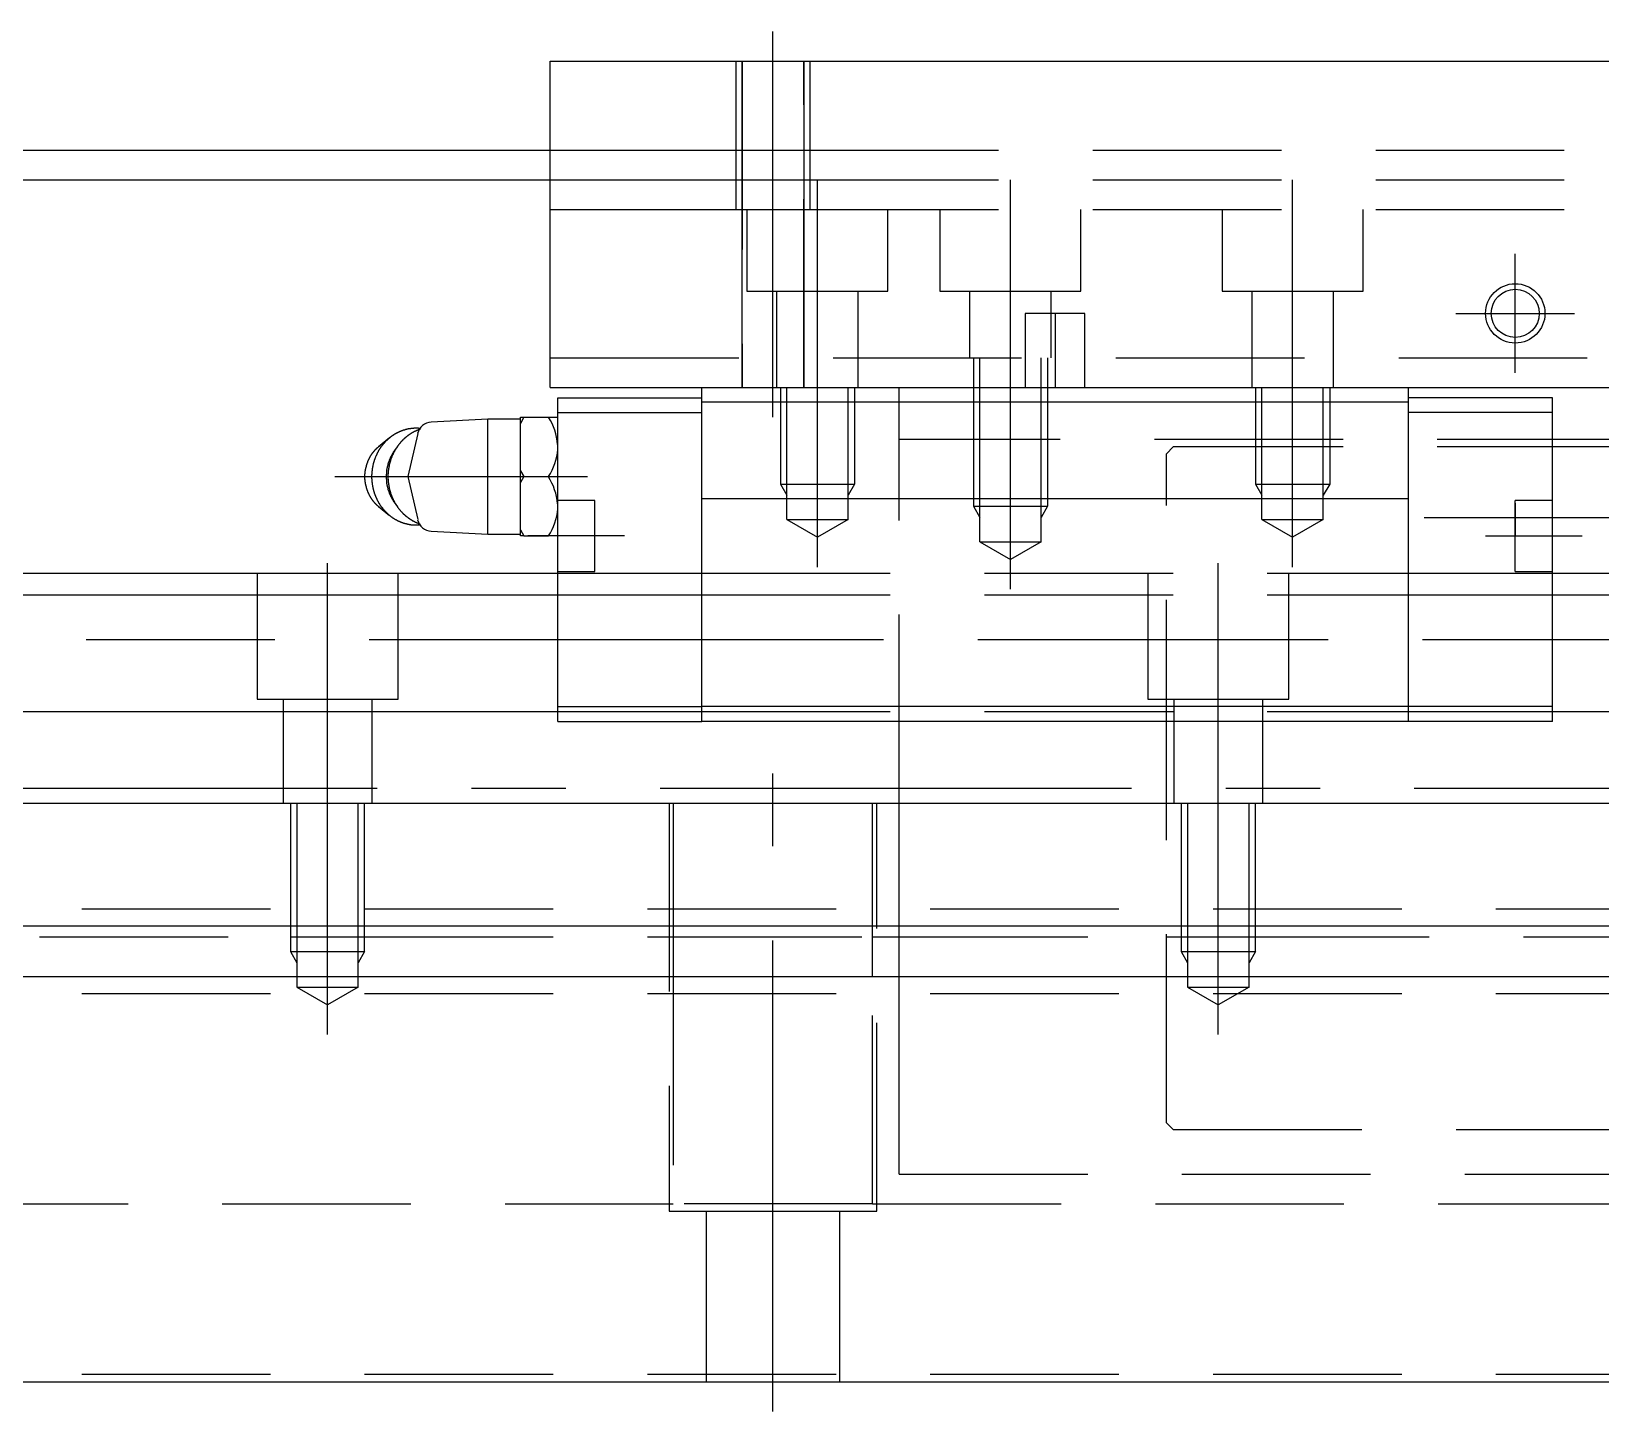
# Model space of a CAD drawing. Extents: x -94 to 687, y -24 to 362.
# Drawn here: x 120.1 to 225.8, y -2 to 91 of the extents above; entities that cross this region are included whole.
import ezdxf

# ---------------------------------------------------------------- set-up
doc = ezdxf.new("R2010")
doc.units = 0
doc.linetypes.add('CENTER', pattern=[50.8, 31.75, -6.35, 6.35, -6.35])
doc.linetypes.add('DASHED', pattern=[19.05, 12.7, -6.35])
doc.layers.get('0').update_dxf_attribs({"linetype": 'CONTINUOUS'})
doc.layers.add('CENTER', color=1, linetype='CENTER')

msp = doc.modelspace()

# ---------------------------------------------------------------- linework, layer by layer
at = {"color": 7, "linetype": 'CONTINUOUS'}
for p, q in [((155, 89), (305, 89)), ((155, 67), (155, 89)), ((-14, 83), (155, 83)), ((-6, 81), (155, 81)), ((155, 67), (305, 67)), ((165.2, 66.01), (165.2, 67)), ((212.8, 66.01), (212.8, 67)), ((155.5, 66.3), (165.2, 66.3)), ((155.5, 65.31), (155.5, 66.3)), ((212.8, 66.01), (165.2, 66.01)), ((165.2, 59.5), (165.2, 66.01)), ((222.5, 66.3), (212.8, 66.3)), ((212.8, 59.5), (212.8, 66.01)), ((222.5, 65.31), (222.5, 66.3)), ((150.8, 64.88), (146.99, 64.68)), ((153, 64.88), (150.8, 64.88)), ((150.8, 61), (150.8, 64.88)), ((153, 64.59), (153, 65)), ((153, 65), (153.21, 65)), ((153.21, 65), (153, 64.59)), ((153, 61.4), (153, 64.59)), ((153.21, 65), (154.89, 65)), ((154.89, 65), (155.5, 65)), ((155.5, 65.31), (165.2, 65.31)), ((155.5, 65), (155.5, 65.31)), ((155.5, 57.01), (155.5, 65)), ((222.5, 65.31), (212.8, 65.31)), ((222.5, 45.5), (222.5, 65.31)), ((144.18, 63.62), (143.43, 63.01)), ((146.07, 63.9), (145.4, 61)), ((144.71, 63.03), (144.49, 62.73)), ((153, 60.6), (153, 61.4)), ((153, 61.4), (153.21, 61)), ((145.4, 61), (146.07, 58.1)), ((150.8, 57.13), (150.8, 61)), ((153.21, 61), (153, 60.6)), ((153, 57.41), (153, 60.6)), ((153.21, 61), (154.89, 61)), ((144.49, 59.27), (144.71, 58.97)), ((212.8, 59.5), (165.2, 59.5)), ((165.2, 45.5), (165.2, 59.5)), ((212.8, 45.5), (212.8, 59.5)), ((143.43, 58.99), (144.18, 58.38)), ((146.99, 57.32), (150.8, 57.13)), ((150.8, 57.13), (153, 57.13)), ((153, 57.01), (153, 57.41)), ((153, 57.41), (153.21, 57.01)), ((153.21, 57.01), (153, 57.01)), ((153.21, 57.01), (154.89, 57.01)), ((155.5, 57.01), (154.89, 57.01)), ((155.5, 45.5), (155.5, 57.01)), ((0, 54.5), (155.5, 54.5)), ((222.5, 54.5), (237.5, 54.5)), ((0, 53.04), (155.5, 53.04)), ((222.5, 53.04), (237.5, 53.04)), ((155.5, 45.5), (165.2, 45.5)), ((155.5, 44.5), (155.5, 45.5)), ((212.8, 45.5), (165.2, 45.5)), ((165.2, 44.5), (165.2, 45.5)), ((222.5, 45.5), (212.8, 45.5)), ((212.8, 44.5), (212.8, 45.5)), ((222.5, 44.5), (222.5, 45.5)), ((0, 45.18), (155.5, 45.18)), ((155.5, 44.5), (165.2, 44.5)), ((212.8, 44.5), (165.2, 44.5)), ((222.5, 44.5), (212.8, 44.5)), ((222.5, 45.18), (237.5, 45.18)), ((0, 39), (460, 39)), ((460, 30.7), (0, 30.7)), ((460, 27.3), (0, 27.3)), ((0, 0), (460, 0))]:
    msp.add_line(p, q, dxfattribs=at)
at = {"color": 3, "linetype": 'DASHED'}
for p, q in [((167.5, 89), (167.5, 79)), ((167.5, 89), (167.5, 79)), ((167.9, 89), (167.9, 79)), ((167.93, 89), (167.93, 67)), ((172.07, 67), (172.07, 89)), ((172.1, 79), (172.1, 89)), ((172.5, 79), (172.5, 89)), ((172.5, 79), (172.5, 89)), ((155, 83), (167.5, 83)), ((155, 83), (167.5, 83)), ((167.5, 83), (172.5, 83)), ((167.5, 83), (172.5, 83)), ((172.5, 83), (287.5, 83)), ((172.5, 83), (287.5, 83)), ((155, 81), (167.5, 81)), ((155, 81), (167.5, 81)), ((167.5, 81), (172.5, 81)), ((167.5, 81), (172.5, 81)), ((172.5, 81), (287.5, 81)), ((172.5, 81), (287.5, 81)), ((155, 79), (167.5, 79)), ((167.5, 79), (172.5, 79)), ((167.9, 79), (167.9, 67)), ((168.25, 79), (168.25, 73.5)), ((172.1, 67), (172.1, 79)), ((172.5, 79), (227.5, 79)), ((177.75, 73.5), (177.75, 79)), ((181.25, 79), (181.25, 73.5)), ((190.75, 73.5), (190.75, 79)), ((200.25, 79), (200.25, 73.5)), ((209.75, 73.5), (209.75, 79)), ((168.25, 73.5), (177.75, 73.5)), ((170.25, 73.5), (170.25, 67)), ((175.75, 67), (175.75, 73.5)), ((181.25, 73.5), (190.75, 73.5)), ((183.25, 73.5), (183.25, 69)), ((188.75, 69), (188.75, 73.5)), ((200.25, 73.5), (209.75, 73.5)), ((202.25, 73.5), (202.25, 67)), ((207.75, 67), (207.75, 73.5)), ((189, 72), (187, 72)), ((187, 72), (187, 67)), ((191, 72), (189, 72)), ((191, 67), (191, 72)), ((155, 69), (305, 69)), ((183.5, 69), (183.5, 59)), ((183.93, 56.6), (183.93, 69)), ((188.07, 56.6), (188.07, 69)), ((188.5, 69), (188.5, 59)), ((170.5, 67), (170.5, 60.5)), ((170.93, 58.1), (170.93, 67)), ((175.07, 58.1), (175.07, 67)), ((175.5, 67), (175.5, 60.5)), ((178.5, 59.5), (178.5, 67)), ((202.5, 67), (202.5, 60.5)), ((202.93, 58.1), (202.93, 67)), ((207.07, 58.1), (207.07, 67)), ((207.5, 67), (207.5, 60.5)), ((246.5, 63.5), (178.5, 63.5)), ((196.96, 63), (196.5, 62.54)), ((196.5, 40), (196.5, 62.54)), ((246.5, 63), (196.96, 63)), ((222.5, 61.9), (222.47, 61.9)), ((170.5, 60.5), (175.5, 60.5)), ((170.5, 60.5), (170.93, 59.75)), ((175.5, 60.5), (175.07, 59.75)), ((202.5, 60.5), (207.5, 60.5)), ((202.5, 60.5), (202.93, 59.75)), ((207.5, 60.5), (207.07, 59.75)), ((158, 59.4), (155.5, 59.4)), ((158, 57), (158, 59.4)), ((178.5, 39), (178.5, 59.5)), ((220, 57), (220, 59.4)), ((222.5, 59.4), (220, 59.4)), ((220, 59.2), (220, 57)), ((183.5, 59), (188.5, 59)), ((183.5, 59), (183.93, 58.25)), ((188.5, 59), (188.07, 58.25)), ((170.93, 58.1), (175.07, 58.1)), ((170.93, 58.1), (173, 56.91)), ((175.07, 58.1), (173, 56.91)), ((202.93, 58.1), (207.07, 58.1)), ((202.93, 58.1), (205, 56.91)), ((207.07, 58.1), (205, 56.91)), ((158, 54.6), (158, 57)), ((183.93, 56.6), (188.07, 56.6)), ((183.93, 56.6), (186, 55.41)), ((188.07, 56.6), (186, 55.41)), ((220, 54.6), (220, 57)), ((135.25, 54.5), (135.25, 46)), ((144.75, 46), (144.75, 54.5)), ((155.5, 54.6), (158, 54.6)), ((155.5, 54.5), (165.2, 54.5)), ((165.2, 54.5), (212.8, 54.5)), ((195.25, 54.5), (195.25, 46)), ((204.75, 46), (204.75, 54.5)), ((212.8, 54.5), (222.5, 54.5)), ((220, 54.6), (222.5, 54.6)), ((155.5, 53.04), (165.2, 53.04)), ((165.2, 53.04), (212.8, 53.04)), ((212.8, 53.04), (222.5, 53.04)), ((155.5, 50), (28, 50)), ((165.2, 50), (155.5, 50)), ((196.5, 50), (165.2, 50)), ((201.5, 50), (196.5, 50)), ((245.5, 50), (201.5, 50)), ((135.25, 46), (140, 46)), ((137, 46), (137, 39)), ((140, 46), (144.75, 46)), ((143, 39), (143, 46)), ((195.25, 46), (200, 46)), ((197, 46), (197, 39)), ((200, 46), (204.75, 46)), ((200, 46), (203, 46)), ((200, 46), (204.75, 46)), ((203, 39), (203, 46)), ((155.5, 45.18), (165.2, 45.18)), ((165.2, 45.18), (212.8, 45.18)), ((212.8, 45.18), (222.5, 45.18)), ((196.5, 17.46), (196.5, 40)), ((137.5, 39), (137.5, 32.7)), ((137.93, 39), (137.93, 29)), ((142.07, 29), (142.07, 39)), ((142.5, 29.3), (142.5, 39)), ((163, 39), (163, 11.5)), ((163.29, 39), (163.29, 30.7)), ((176.71, 30.7), (176.71, 39)), ((177, 11.5), (177, 39)), ((178.5, 30.7), (178.5, 39)), ((197.5, 39), (197.5, 32.7)), ((197.93, 39), (197.93, 29)), ((202.07, 29), (202.07, 39)), ((202.5, 29.3), (202.5, 39)), ((460, 31.85), (0, 31.85)), ((137.5, 32.7), (137.5, 29)), ((197.5, 32.7), (197.5, 29)), ((163.29, 30.7), (163.29, 27.3)), ((176.71, 27.3), (176.71, 30.7)), ((178.5, 19), (178.5, 30.7)), ((82.5, 30), (137.5, 30)), ((137.5, 30), (142.5, 30)), ((142.5, 30), (163.29, 30)), ((163.29, 30), (176.71, 30)), ((176.71, 30), (178.5, 30)), ((178.5, 30), (196.5, 30)), ((196.5, 30), (201.5, 30)), ((201.5, 30), (245.5, 30)), ((137.5, 29), (142.5, 29)), ((137.5, 29), (137.93, 28.25)), ((137.93, 29), (137.93, 26.6)), ((142.07, 26.6), (142.07, 29)), ((142.5, 29), (142.07, 28.25)), ((142.5, 29), (142.5, 29.3)), ((197.5, 29), (202.5, 29)), ((197.5, 29), (197.93, 28.25)), ((197.93, 29), (197.93, 26.6)), ((202.07, 26.6), (202.07, 29)), ((202.5, 29), (202.07, 28.25)), ((202.5, 29), (202.5, 29.3)), ((137.93, 26.6), (140, 25.41)), ((137.93, 26.6), (142.07, 26.6)), ((142.07, 26.6), (140, 25.41)), ((163.29, 27.3), (163.29, 12)), ((176.71, 12), (176.71, 27.3)), ((197.93, 26.6), (200, 25.41)), ((197.93, 26.6), (202.07, 26.6)), ((202.07, 26.6), (200, 25.41)), ((460, 26.15), (0, 26.15)), ((178.5, 14), (178.5, 19)), ((196.5, 17.46), (196.96, 17)), ((196.96, 17), (246.5, 17)), ((178.5, 14), (246.5, 14)), ((56.71, 12), (163.29, 12)), ((176.71, 12), (163.29, 12)), ((176.71, 12), (283.29, 12)), ((163, 11.5), (170, 11.5)), ((165.5, 11.5), (165.5, 0)), ((170, 11.5), (177, 11.5)), ((174.5, 0), (174.5, 11.5)), ((460, 0.5), (3.5, 0.5))]:
    msp.add_line(p, q, dxfattribs=at)
at = {"color": 7, "linetype": 'CONTINUOUS'}
for points in [[(144.28, 63.69, 0), (144.26, 63.68, 0), (144.24, 63.66, 0), (144.22, 63.65, 0), (144.2, 63.63, 0), (144.19, 63.62, 0), (144.17, 63.6, 0), (144.15, 63.59, 0), (144.13, 63.57, 0), (144.11, 63.56, 0), (144.09, 63.54, 0), (144.08, 63.53, 0), (144.06, 63.51, 0), (144.04, 63.5, 0), (144.03, 63.48, 0), (144.01, 63.46, 0), (143.99, 63.45, 0), (143.97, 63.43, 0), (143.96, 63.41, 0), (143.94, 63.4, 0), (143.92, 63.38, 0), (143.91, 63.36, 0), (143.89, 63.35, 0), (143.87, 63.33, 0), (143.86, 63.31, 0), (143.84, 63.29, 0), (143.83, 63.28, 0), (143.81, 63.26, 0), (143.79, 63.24, 0), (143.78, 63.22, 0), (143.76, 63.21, 0), (143.75, 63.19, 0), (143.73, 63.17, 0), (143.72, 63.15, 0), (143.7, 63.13, 0), (143.69, 63.11, 0), (143.67, 63.09, 0), (143.66, 63.07, 0), (143.64, 63.06, 0), (143.63, 63.04, 0), (143.62, 63.02, 0), (143.6, 63, 0), (143.59, 62.98, 0), (143.57, 62.96, 0), (143.56, 62.94, 0), (143.55, 62.92, 0), (143.53, 62.9, 0), (143.52, 62.88, 0), (143.51, 62.86, 0), (143.5, 62.84, 0), (143.48, 62.82, 0), (143.47, 62.8, 0), (143.46, 62.78, 0), (143.44, 62.76, 0), (143.43, 62.73, 0), (143.42, 62.71, 0), (143.41, 62.69, 0), (143.4, 62.67, 0), (143.38, 62.65, 0), (143.37, 62.63, 0), (143.36, 62.61, 0), (143.35, 62.59, 0), (143.34, 62.56, 0), (143.33, 62.54, 0), (143.32, 62.52, 0), (143.31, 62.5, 0), (143.3, 62.48, 0), (143.29, 62.45, 0), (143.28, 62.43, 0), (143.27, 62.41, 0), (143.26, 62.39, 0), (143.25, 62.37, 0), (143.24, 62.34, 0), (143.23, 62.32, 0), (143.22, 62.3, 0), (143.21, 62.27, 0), (143.2, 62.25, 0), (143.19, 62.23, 0), (143.19, 62.21, 0), (143.18, 62.18, 0), (143.17, 62.16, 0), (143.16, 62.14, 0), (143.15, 62.11, 0), (143.15, 62.09, 0), (143.14, 62.07, 0), (143.13, 62.04, 0), (143.12, 62.02, 0), (143.12, 62, 0), (143.11, 61.97, 0), (143.1, 61.95, 0), (143.1, 61.93, 0), (143.09, 61.9, 0), (143.08, 61.88, 0), (143.08, 61.85, 0), (143.07, 61.83, 0), (143.07, 61.81, 0), (143.06, 61.78, 0), (143.06, 61.76, 0), (143.05, 61.74, 0), (143.04, 61.71, 0), (143.04, 61.69, 0), (143.03, 61.66, 0), (143.03, 61.64, 0), (143.03, 61.61, 0), (143.02, 61.59, 0), (143.02, 61.57, 0), (143.01, 61.54, 0), (143.01, 61.52, 0), (143.01, 61.49, 0), (143, 61.47, 0), (143, 61.44, 0), (143, 61.42, 0), (143, 61.39, 0), (142.99, 61.37, 0), (142.99, 61.35, 0), (142.99, 61.32, 0), (142.99, 61.3, 0), (142.98, 61.27, 0), (142.98, 61.25, 0), (142.98, 61.22, 0), (142.98, 61.2, 0), (142.98, 61.17, 0), (142.98, 61.15, 0), (142.97, 61.12, 0), (142.97, 61.1, 0), (142.97, 61.07, 0), (142.97, 61.05, 0), (142.97, 61.02, 0), (142.97, 61, 0)], [(146.2, 64.25, 0), (146.19, 64.25, 0), (146.17, 64.25, 0), (146.16, 64.25, 0), (146.14, 64.25, 0), (146.12, 64.26, 0), (146.11, 64.26, 0), (146.09, 64.26, 0), (146.08, 64.26, 0), (146.06, 64.26, 0), (146.05, 64.26, 0), (146.03, 64.26, 0), (146.01, 64.26, 0), (146, 64.26, 0), (145.98, 64.26, 0), (145.97, 64.26, 0), (145.95, 64.26, 0), (145.93, 64.26, 0), (145.92, 64.26, 0), (145.9, 64.26, 0), (145.89, 64.26, 0), (145.87, 64.26, 0), (145.85, 64.26, 0), (145.84, 64.26, 0), (145.82, 64.26, 0), (145.81, 64.25, 0), (145.79, 64.25, 0), (145.78, 64.25, 0), (145.76, 64.25, 0), (145.74, 64.25, 0), (145.73, 64.25, 0), (145.71, 64.25, 0), (145.7, 64.25, 0), (145.68, 64.24, 0), (145.66, 64.24, 0), (145.65, 64.24, 0), (145.63, 64.24, 0), (145.62, 64.24, 0), (145.6, 64.23, 0), (145.59, 64.23, 0), (145.57, 64.23, 0), (145.56, 64.23, 0), (145.54, 64.23, 0), (145.52, 64.22, 0), (145.51, 64.22, 0), (145.49, 64.22, 0), (145.48, 64.21, 0), (145.46, 64.21, 0), (145.44, 64.21, 0), (145.43, 64.21, 0), (145.41, 64.2, 0), (145.4, 64.2, 0), (145.38, 64.2, 0), (145.37, 64.19, 0), (145.35, 64.19, 0), (145.34, 64.19, 0), (145.32, 64.18, 0), (145.31, 64.18, 0), (145.29, 64.17, 0), (145.27, 64.17, 0), (145.26, 64.17, 0), (145.24, 64.16, 0), (145.23, 64.16, 0), (145.21, 64.15, 0), (145.2, 64.15, 0), (145.18, 64.14, 0), (145.17, 64.14, 0), (145.15, 64.14, 0), (145.14, 64.13, 0), (145.12, 64.13, 0), (145.1, 64.12, 0), (145.09, 64.12, 0), (145.07, 64.11, 0), (145.06, 64.11, 0), (145.04, 64.1, 0), (145.03, 64.09, 0), (145.01, 64.09, 0), (145, 64.08, 0), (144.99, 64.08, 0), (144.97, 64.07, 0), (144.96, 64.07, 0), (144.94, 64.06, 0), (144.93, 64.05, 0), (144.91, 64.05, 0), (144.9, 64.04, 0), (144.88, 64.04, 0), (144.87, 64.03, 0), (144.85, 64.02, 0), (144.84, 64.02, 0), (144.82, 64.01, 0), (144.81, 64, 0), (144.79, 64, 0), (144.78, 63.99, 0), (144.76, 63.98, 0), (144.75, 63.98, 0), (144.73, 63.97, 0), (144.72, 63.96, 0), (144.71, 63.95, 0), (144.69, 63.95, 0), (144.68, 63.94, 0), (144.66, 63.93, 0), (144.65, 63.92, 0), (144.63, 63.92, 0), (144.62, 63.91, 0), (144.6, 63.9, 0), (144.59, 63.89, 0), (144.58, 63.89, 0), (144.56, 63.88, 0), (144.55, 63.87, 0), (144.53, 63.86, 0), (144.52, 63.85, 0), (144.51, 63.84, 0), (144.49, 63.84, 0), (144.48, 63.83, 0), (144.47, 63.82, 0), (144.45, 63.81, 0), (144.44, 63.8, 0), (144.43, 63.79, 0), (144.41, 63.78, 0), (144.4, 63.77, 0), (144.38, 63.77, 0), (144.37, 63.76, 0), (144.36, 63.75, 0), (144.34, 63.74, 0), (144.33, 63.73, 0), (144.32, 63.72, 0), (144.3, 63.71, 0), (144.29, 63.7, 0), (144.28, 63.69, 0)], [(146.24, 64.19, 0), (146.23, 64.19, 0), (146.22, 64.18, 0), (146.2, 64.18, 0), (146.19, 64.17, 0), (146.18, 64.17, 0), (146.16, 64.17, 0), (146.15, 64.16, 0), (146.14, 64.16, 0), (146.12, 64.15, 0), (146.11, 64.15, 0), (146.1, 64.14, 0), (146.09, 64.14, 0), (146.07, 64.13, 0), (146.06, 64.12, 0), (146.05, 64.12, 0), (146.03, 64.11, 0), (146.02, 64.11, 0), (146.01, 64.1, 0), (146, 64.1, 0), (145.98, 64.09, 0), (145.97, 64.09, 0), (145.96, 64.08, 0), (145.94, 64.07, 0), (145.93, 64.07, 0), (145.92, 64.06, 0), (145.91, 64.06, 0), (145.89, 64.05, 0), (145.88, 64.04, 0), (145.87, 64.04, 0), (145.85, 64.03, 0), (145.84, 64.03, 0), (145.83, 64.02, 0), (145.82, 64.01, 0), (145.81, 64.01, 0), (145.79, 64, 0), (145.78, 63.99, 0), (145.77, 63.99, 0), (145.75, 63.98, 0), (145.74, 63.97, 0), (145.73, 63.97, 0), (145.72, 63.96, 0), (145.71, 63.95, 0), (145.69, 63.94, 0), (145.68, 63.94, 0), (145.67, 63.93, 0), (145.66, 63.92, 0), (145.65, 63.92, 0), (145.63, 63.91, 0), (145.62, 63.9, 0), (145.61, 63.89, 0), (145.6, 63.89, 0), (145.59, 63.88, 0), (145.57, 63.87, 0), (145.56, 63.86, 0), (145.55, 63.85, 0), (145.54, 63.85, 0), (145.53, 63.84, 0), (145.51, 63.83, 0), (145.5, 63.82, 0), (145.49, 63.81, 0), (145.48, 63.81, 0), (145.47, 63.8, 0), (145.46, 63.79, 0), (145.44, 63.78, 0), (145.43, 63.77, 0), (145.42, 63.76, 0), (145.41, 63.76, 0), (145.4, 63.75, 0), (145.39, 63.74, 0), (145.38, 63.73, 0), (145.36, 63.72, 0), (145.35, 63.71, 0), (145.34, 63.7, 0), (145.33, 63.7, 0), (145.32, 63.69, 0), (145.31, 63.68, 0), (145.3, 63.67, 0), (145.28, 63.66, 0), (145.27, 63.65, 0), (145.26, 63.64, 0), (145.25, 63.63, 0), (145.24, 63.62, 0), (145.23, 63.61, 0), (145.22, 63.6, 0), (145.21, 63.59, 0), (145.2, 63.58, 0), (145.19, 63.58, 0), (145.18, 63.57, 0), (145.17, 63.56, 0), (145.16, 63.55, 0), (145.15, 63.54, 0), (145.13, 63.53, 0), (145.12, 63.52, 0), (145.11, 63.51, 0), (145.1, 63.5, 0), (145.09, 63.49, 0), (145.08, 63.48, 0), (145.07, 63.47, 0), (145.06, 63.46, 0), (145.05, 63.45, 0), (145.04, 63.44, 0), (145.03, 63.43, 0), (145.02, 63.41, 0), (145.01, 63.4, 0), (145, 63.39, 0), (144.99, 63.38, 0), (144.98, 63.37, 0), (144.97, 63.36, 0), (144.96, 63.35, 0), (144.95, 63.34, 0), (144.94, 63.33, 0), (144.93, 63.32, 0), (144.92, 63.31, 0), (144.91, 63.3, 0), (144.9, 63.29, 0), (144.9, 63.28, 0), (144.88, 63.26, 0), (144.88, 63.25, 0), (144.87, 63.24, 0), (144.86, 63.23, 0), (144.85, 63.22, 0), (144.84, 63.21, 0), (144.83, 63.2, 0), (144.82, 63.19, 0), (144.81, 63.17, 0), (144.8, 63.16, 0), (144.79, 63.15, 0), (144.78, 63.14, 0)], [(143.5, 63.06, 0), (143.49, 63.05, 0), (143.47, 63.04, 0), (143.46, 63.03, 0), (143.44, 63.02, 0), (143.43, 63.01, 0), (143.42, 63, 0), (143.4, 62.98, 0), (143.39, 62.97, 0), (143.38, 62.96, 0), (143.36, 62.95, 0), (143.35, 62.94, 0), (143.33, 62.93, 0), (143.32, 62.91, 0), (143.31, 62.9, 0), (143.29, 62.89, 0), (143.28, 62.88, 0), (143.27, 62.86, 0), (143.25, 62.85, 0), (143.24, 62.84, 0), (143.23, 62.83, 0), (143.22, 62.81, 0), (143.2, 62.8, 0), (143.19, 62.79, 0), (143.18, 62.77, 0), (143.17, 62.76, 0), (143.15, 62.75, 0), (143.14, 62.73, 0), (143.13, 62.72, 0), (143.12, 62.71, 0), (143.11, 62.69, 0), (143.09, 62.68, 0), (143.08, 62.66, 0), (143.07, 62.65, 0), (143.06, 62.63, 0), (143.05, 62.62, 0), (143.04, 62.61, 0), (143.03, 62.59, 0), (143.01, 62.58, 0), (143, 62.56, 0), (142.99, 62.55, 0), (142.98, 62.53, 0), (142.97, 62.52, 0), (142.96, 62.5, 0), (142.95, 62.49, 0), (142.94, 62.47, 0), (142.93, 62.46, 0), (142.92, 62.44, 0), (142.91, 62.42, 0), (142.9, 62.41, 0), (142.89, 62.39, 0), (142.88, 62.38, 0), (142.87, 62.36, 0), (142.86, 62.35, 0), (142.85, 62.33, 0), (142.84, 62.31, 0), (142.83, 62.3, 0), (142.82, 62.28, 0), (142.82, 62.27, 0), (142.81, 62.25, 0), (142.8, 62.23, 0), (142.79, 62.22, 0), (142.78, 62.2, 0), (142.77, 62.18, 0), (142.77, 62.17, 0), (142.76, 62.15, 0), (142.75, 62.13, 0), (142.74, 62.12, 0), (142.73, 62.1, 0), (142.73, 62.08, 0), (142.72, 62.06, 0), (142.71, 62.05, 0), (142.7, 62.03, 0), (142.7, 62.01, 0), (142.69, 62, 0), (142.68, 61.98, 0), (142.68, 61.96, 0), (142.67, 61.94, 0), (142.66, 61.93, 0), (142.66, 61.91, 0), (142.65, 61.89, 0), (142.65, 61.87, 0), (142.64, 61.85, 0), (142.63, 61.84, 0), (142.63, 61.82, 0), (142.62, 61.8, 0), (142.62, 61.78, 0), (142.61, 61.76, 0), (142.6, 61.75, 0), (142.6, 61.73, 0), (142.59, 61.71, 0), (142.59, 61.69, 0), (142.59, 61.67, 0), (142.58, 61.66, 0), (142.58, 61.64, 0), (142.57, 61.62, 0), (142.57, 61.6, 0), (142.56, 61.58, 0), (142.56, 61.56, 0), (142.56, 61.55, 0), (142.55, 61.53, 0), (142.55, 61.51, 0), (142.54, 61.49, 0), (142.54, 61.47, 0), (142.54, 61.45, 0), (142.53, 61.43, 0), (142.53, 61.41, 0), (142.53, 61.4, 0), (142.53, 61.38, 0), (142.52, 61.36, 0), (142.52, 61.34, 0), (142.52, 61.32, 0), (142.52, 61.3, 0), (142.51, 61.28, 0), (142.51, 61.26, 0), (142.51, 61.25, 0), (142.51, 61.23, 0), (142.51, 61.21, 0), (142.51, 61.19, 0), (142.5, 61.17, 0), (142.5, 61.15, 0), (142.5, 61.13, 0), (142.5, 61.11, 0), (142.5, 61.09, 0), (142.5, 61.08, 0), (142.5, 61.06, 0), (142.5, 61.04, 0), (142.5, 61.02, 0), (142.5, 61, 0)], [(144.56, 62.82, 0), (144.55, 62.8, 0), (144.54, 62.79, 0), (144.53, 62.78, 0), (144.52, 62.77, 0), (144.51, 62.76, 0), (144.5, 62.74, 0), (144.49, 62.73, 0), (144.49, 62.72, 0), (144.48, 62.71, 0), (144.47, 62.7, 0), (144.46, 62.68, 0), (144.45, 62.67, 0), (144.44, 62.66, 0), (144.43, 62.65, 0), (144.43, 62.63, 0), (144.42, 62.62, 0), (144.41, 62.61, 0), (144.4, 62.59, 0), (144.39, 62.58, 0), (144.39, 62.57, 0), (144.38, 62.56, 0), (144.37, 62.54, 0), (144.36, 62.53, 0), (144.35, 62.52, 0), (144.35, 62.5, 0), (144.34, 62.49, 0), (144.33, 62.48, 0), (144.33, 62.47, 0), (144.32, 62.45, 0), (144.31, 62.44, 0), (144.3, 62.43, 0), (144.3, 62.41, 0), (144.29, 62.4, 0), (144.28, 62.39, 0), (144.28, 62.37, 0), (144.27, 62.36, 0), (144.26, 62.34, 0), (144.26, 62.33, 0), (144.25, 62.32, 0), (144.24, 62.3, 0), (144.24, 62.29, 0), (144.23, 62.28, 0), (144.22, 62.26, 0), (144.22, 62.25, 0), (144.21, 62.24, 0), (144.21, 62.22, 0), (144.2, 62.21, 0), (144.19, 62.19, 0), (144.19, 62.18, 0), (144.18, 62.17, 0), (144.18, 62.15, 0), (144.17, 62.14, 0), (144.16, 62.12, 0), (144.16, 62.11, 0), (144.15, 62.09, 0), (144.15, 62.08, 0), (144.14, 62.07, 0), (144.14, 62.05, 0), (144.13, 62.04, 0), (144.13, 62.02, 0), (144.12, 62.01, 0), (144.12, 61.99, 0), (144.11, 61.98, 0), (144.11, 61.97, 0), (144.1, 61.95, 0), (144.1, 61.94, 0), (144.09, 61.92, 0), (144.09, 61.91, 0), (144.08, 61.89, 0), (144.08, 61.88, 0), (144.07, 61.86, 0), (144.07, 61.85, 0), (144.07, 61.83, 0), (144.06, 61.82, 0), (144.06, 61.8, 0), (144.05, 61.79, 0), (144.05, 61.78, 0), (144.05, 61.76, 0), (144.04, 61.75, 0), (144.04, 61.73, 0), (144.03, 61.72, 0), (144.03, 61.7, 0), (144.03, 61.69, 0), (144.02, 61.67, 0), (144.02, 61.66, 0), (144.02, 61.64, 0), (144.01, 61.63, 0), (144.01, 61.61, 0), (144.01, 61.6, 0), (144, 61.58, 0), (144, 61.57, 0), (144, 61.55, 0), (144, 61.54, 0), (143.99, 61.52, 0), (143.99, 61.51, 0), (143.99, 61.49, 0), (143.99, 61.48, 0), (143.98, 61.46, 0), (143.98, 61.44, 0), (143.98, 61.43, 0), (143.98, 61.41, 0), (143.98, 61.4, 0), (143.97, 61.38, 0), (143.97, 61.37, 0), (143.97, 61.35, 0), (143.97, 61.34, 0), (143.97, 61.32, 0), (143.97, 61.31, 0), (143.96, 61.29, 0), (143.96, 61.28, 0), (143.96, 61.26, 0), (143.96, 61.25, 0), (143.96, 61.23, 0), (143.96, 61.22, 0), (143.96, 61.2, 0), (143.96, 61.18, 0), (143.96, 61.17, 0), (143.95, 61.15, 0), (143.95, 61.14, 0), (143.95, 61.12, 0), (143.95, 61.11, 0), (143.95, 61.09, 0), (143.95, 61.08, 0), (143.95, 61.06, 0), (143.95, 61.05, 0), (143.95, 61.03, 0), (143.95, 61.02, 0), (143.95, 61, 0)], [(144.78, 63.14, 0), (144.77, 63.13, 0), (144.76, 63.11, 0), (144.75, 63.1, 0), (144.74, 63.08, 0), (144.73, 63.07, 0), (144.72, 63.05, 0), (144.71, 63.04, 0), (144.7, 63.03, 0), (144.69, 63.01, 0), (144.68, 63, 0), (144.67, 62.98, 0), (144.66, 62.97, 0), (144.65, 62.95, 0), (144.64, 62.94, 0), (144.63, 62.92, 0), (144.62, 62.91, 0), (144.61, 62.89, 0), (144.6, 62.88, 0), (144.59, 62.86, 0), (144.59, 62.85, 0), (144.58, 62.83, 0), (144.57, 62.82, 0), (144.56, 62.8, 0), (144.55, 62.79, 0), (144.54, 62.77, 0), (144.53, 62.76, 0), (144.52, 62.74, 0), (144.51, 62.73, 0), (144.5, 62.71, 0), (144.5, 62.7, 0), (144.49, 62.68, 0), (144.48, 62.66, 0), (144.47, 62.65, 0), (144.46, 62.63, 0), (144.46, 62.62, 0), (144.45, 62.6, 0), (144.44, 62.58, 0), (144.43, 62.57, 0), (144.42, 62.55, 0), (144.42, 62.54, 0), (144.41, 62.52, 0), (144.4, 62.5, 0), (144.39, 62.49, 0), (144.39, 62.47, 0), (144.38, 62.46, 0), (144.37, 62.44, 0), (144.36, 62.42, 0), (144.36, 62.41, 0), (144.35, 62.39, 0), (144.34, 62.37, 0), (144.34, 62.36, 0), (144.33, 62.34, 0), (144.32, 62.32, 0), (144.32, 62.31, 0), (144.31, 62.29, 0), (144.3, 62.27, 0), (144.3, 62.26, 0), (144.29, 62.24, 0), (144.28, 62.22, 0), (144.28, 62.21, 0), (144.27, 62.19, 0), (144.27, 62.17, 0), (144.26, 62.15, 0), (144.25, 62.14, 0), (144.25, 62.12, 0), (144.24, 62.1, 0), (144.24, 62.09, 0), (144.23, 62.07, 0), (144.23, 62.05, 0), (144.22, 62.03, 0), (144.22, 62.02, 0), (144.21, 62, 0), (144.21, 61.98, 0), (144.2, 61.97, 0), (144.2, 61.95, 0), (144.19, 61.93, 0), (144.19, 61.91, 0), (144.18, 61.9, 0), (144.18, 61.88, 0), (144.18, 61.86, 0), (144.17, 61.84, 0), (144.17, 61.83, 0), (144.16, 61.81, 0), (144.16, 61.79, 0), (144.16, 61.77, 0), (144.15, 61.76, 0), (144.15, 61.74, 0), (144.14, 61.72, 0), (144.14, 61.7, 0), (144.14, 61.68, 0), (144.13, 61.67, 0), (144.13, 61.65, 0), (144.13, 61.63, 0), (144.12, 61.61, 0), (144.12, 61.6, 0), (144.12, 61.58, 0), (144.12, 61.56, 0), (144.11, 61.54, 0), (144.11, 61.52, 0), (144.11, 61.51, 0), (144.1, 61.49, 0), (144.1, 61.47, 0), (144.1, 61.45, 0), (144.1, 61.43, 0), (144.09, 61.42, 0), (144.09, 61.4, 0), (144.09, 61.38, 0), (144.09, 61.36, 0), (144.09, 61.34, 0), (144.09, 61.33, 0), (144.08, 61.31, 0), (144.08, 61.29, 0), (144.08, 61.27, 0), (144.08, 61.25, 0), (144.08, 61.24, 0), (144.08, 61.22, 0), (144.08, 61.2, 0), (144.08, 61.18, 0), (144.07, 61.16, 0), (144.07, 61.15, 0), (144.07, 61.13, 0), (144.07, 61.11, 0), (144.07, 61.09, 0), (144.07, 61.07, 0), (144.07, 61.05, 0), (144.07, 61.04, 0), (144.07, 61.02, 0), (144.07, 61, 0)], [(142.5, 61, 0), (142.5, 60.98, 0), (142.5, 60.96, 0), (142.5, 60.94, 0), (142.5, 60.92, 0), (142.5, 60.91, 0), (142.5, 60.89, 0), (142.5, 60.87, 0), (142.5, 60.85, 0), (142.5, 60.83, 0), (142.51, 60.81, 0), (142.51, 60.79, 0), (142.51, 60.77, 0), (142.51, 60.75, 0), (142.51, 60.74, 0), (142.51, 60.72, 0), (142.52, 60.7, 0), (142.52, 60.68, 0), (142.52, 60.66, 0), (142.52, 60.64, 0), (142.53, 60.62, 0), (142.53, 60.6, 0), (142.53, 60.59, 0), (142.53, 60.57, 0), (142.54, 60.55, 0), (142.54, 60.53, 0), (142.54, 60.51, 0), (142.55, 60.49, 0), (142.55, 60.47, 0), (142.56, 60.45, 0), (142.56, 60.44, 0), (142.56, 60.42, 0), (142.57, 60.4, 0), (142.57, 60.38, 0), (142.58, 60.36, 0), (142.58, 60.34, 0), (142.59, 60.33, 0), (142.59, 60.31, 0), (142.59, 60.29, 0), (142.6, 60.27, 0), (142.6, 60.25, 0), (142.61, 60.24, 0), (142.62, 60.22, 0), (142.62, 60.2, 0), (142.63, 60.18, 0), (142.63, 60.16, 0), (142.64, 60.15, 0), (142.65, 60.13, 0), (142.65, 60.11, 0), (142.66, 60.09, 0), (142.66, 60.07, 0), (142.67, 60.06, 0), (142.68, 60.04, 0), (142.68, 60.02, 0), (142.69, 60, 0), (142.7, 59.99, 0), (142.7, 59.97, 0), (142.71, 59.95, 0), (142.72, 59.94, 0), (142.73, 59.92, 0), (142.73, 59.9, 0), (142.74, 59.88, 0), (142.75, 59.87, 0), (142.76, 59.85, 0), (142.77, 59.83, 0), (142.77, 59.82, 0), (142.78, 59.8, 0), (142.79, 59.78, 0), (142.8, 59.77, 0), (142.81, 59.75, 0), (142.82, 59.73, 0), (142.82, 59.72, 0), (142.83, 59.7, 0), (142.84, 59.69, 0), (142.85, 59.67, 0), (142.86, 59.65, 0), (142.87, 59.64, 0), (142.88, 59.62, 0), (142.89, 59.61, 0), (142.9, 59.59, 0), (142.91, 59.58, 0), (142.92, 59.56, 0), (142.93, 59.54, 0), (142.94, 59.53, 0), (142.95, 59.51, 0), (142.96, 59.5, 0), (142.97, 59.48, 0), (142.98, 59.47, 0), (142.99, 59.45, 0), (143, 59.44, 0), (143.01, 59.42, 0), (143.03, 59.41, 0), (143.04, 59.39, 0), (143.05, 59.38, 0), (143.06, 59.37, 0), (143.07, 59.35, 0), (143.08, 59.34, 0), (143.09, 59.32, 0), (143.11, 59.31, 0), (143.12, 59.29, 0), (143.13, 59.28, 0), (143.14, 59.27, 0), (143.15, 59.25, 0), (143.17, 59.24, 0), (143.18, 59.23, 0), (143.19, 59.21, 0), (143.2, 59.2, 0), (143.22, 59.19, 0), (143.23, 59.17, 0), (143.24, 59.16, 0), (143.25, 59.15, 0), (143.27, 59.14, 0), (143.28, 59.12, 0), (143.29, 59.11, 0), (143.31, 59.1, 0), (143.32, 59.09, 0), (143.33, 59.07, 0), (143.35, 59.06, 0), (143.36, 59.05, 0), (143.38, 59.04, 0), (143.39, 59.03, 0), (143.4, 59.02, 0), (143.42, 59, 0), (143.43, 58.99, 0), (143.44, 58.98, 0), (143.46, 58.97, 0), (143.47, 58.96, 0), (143.49, 58.95, 0), (143.5, 58.94, 0)], [(142.97, 61, 0), (142.97, 60.98, 0), (142.97, 60.95, 0), (142.97, 60.93, 0), (142.97, 60.9, 0), (142.97, 60.88, 0), (142.98, 60.85, 0), (142.98, 60.83, 0), (142.98, 60.8, 0), (142.98, 60.78, 0), (142.98, 60.75, 0), (142.98, 60.73, 0), (142.99, 60.7, 0), (142.99, 60.68, 0), (142.99, 60.65, 0), (142.99, 60.63, 0), (143, 60.61, 0), (143, 60.58, 0), (143, 60.56, 0), (143, 60.53, 0), (143.01, 60.51, 0), (143.01, 60.48, 0), (143.01, 60.46, 0), (143.02, 60.43, 0), (143.02, 60.41, 0), (143.03, 60.39, 0), (143.03, 60.36, 0), (143.03, 60.34, 0), (143.04, 60.31, 0), (143.04, 60.29, 0), (143.05, 60.26, 0), (143.06, 60.24, 0), (143.06, 60.22, 0), (143.07, 60.19, 0), (143.07, 60.17, 0), (143.08, 60.15, 0), (143.08, 60.12, 0), (143.09, 60.1, 0), (143.1, 60.07, 0), (143.1, 60.05, 0), (143.11, 60.03, 0), (143.12, 60, 0), (143.12, 59.98, 0), (143.13, 59.96, 0), (143.14, 59.93, 0), (143.15, 59.91, 0), (143.15, 59.89, 0), (143.16, 59.86, 0), (143.17, 59.84, 0), (143.18, 59.82, 0), (143.19, 59.79, 0), (143.19, 59.77, 0), (143.2, 59.75, 0), (143.21, 59.73, 0), (143.22, 59.7, 0), (143.23, 59.68, 0), (143.24, 59.66, 0), (143.25, 59.63, 0), (143.26, 59.61, 0), (143.27, 59.59, 0), (143.28, 59.57, 0), (143.29, 59.55, 0), (143.3, 59.52, 0), (143.31, 59.5, 0), (143.32, 59.48, 0), (143.33, 59.46, 0), (143.34, 59.44, 0), (143.35, 59.41, 0), (143.36, 59.39, 0), (143.37, 59.37, 0), (143.38, 59.35, 0), (143.4, 59.33, 0), (143.41, 59.31, 0), (143.42, 59.29, 0), (143.43, 59.27, 0), (143.44, 59.24, 0), (143.46, 59.22, 0), (143.47, 59.2, 0), (143.48, 59.18, 0), (143.5, 59.16, 0), (143.51, 59.14, 0), (143.52, 59.12, 0), (143.53, 59.1, 0), (143.55, 59.08, 0), (143.56, 59.06, 0), (143.57, 59.04, 0), (143.59, 59.02, 0), (143.6, 59, 0), (143.62, 58.98, 0), (143.63, 58.96, 0), (143.64, 58.94, 0), (143.66, 58.93, 0), (143.67, 58.91, 0), (143.69, 58.89, 0), (143.7, 58.87, 0), (143.72, 58.85, 0), (143.73, 58.83, 0), (143.75, 58.81, 0), (143.76, 58.79, 0), (143.78, 58.78, 0), (143.79, 58.76, 0), (143.81, 58.74, 0), (143.83, 58.72, 0), (143.84, 58.71, 0), (143.86, 58.69, 0), (143.87, 58.67, 0), (143.89, 58.65, 0), (143.91, 58.64, 0), (143.92, 58.62, 0), (143.94, 58.6, 0), (143.96, 58.59, 0), (143.97, 58.57, 0), (143.99, 58.55, 0), (144.01, 58.54, 0), (144.03, 58.52, 0), (144.04, 58.5, 0), (144.06, 58.49, 0), (144.08, 58.47, 0), (144.09, 58.46, 0), (144.11, 58.44, 0), (144.13, 58.43, 0), (144.15, 58.41, 0), (144.17, 58.4, 0), (144.19, 58.38, 0), (144.2, 58.37, 0), (144.22, 58.35, 0), (144.24, 58.34, 0), (144.26, 58.32, 0), (144.28, 58.31, 0)], [(143.95, 61, 0), (143.95, 60.98, 0), (143.95, 60.97, 0), (143.95, 60.95, 0), (143.95, 60.94, 0), (143.95, 60.92, 0), (143.95, 60.91, 0), (143.95, 60.89, 0), (143.95, 60.88, 0), (143.95, 60.86, 0), (143.95, 60.85, 0), (143.96, 60.83, 0), (143.96, 60.82, 0), (143.96, 60.8, 0), (143.96, 60.78, 0), (143.96, 60.77, 0), (143.96, 60.75, 0), (143.96, 60.74, 0), (143.96, 60.72, 0), (143.96, 60.71, 0), (143.97, 60.69, 0), (143.97, 60.68, 0), (143.97, 60.66, 0), (143.97, 60.65, 0), (143.97, 60.63, 0), (143.97, 60.62, 0), (143.98, 60.6, 0), (143.98, 60.59, 0), (143.98, 60.57, 0), (143.98, 60.56, 0), (143.98, 60.54, 0), (143.99, 60.52, 0), (143.99, 60.51, 0), (143.99, 60.49, 0), (143.99, 60.48, 0), (144, 60.46, 0), (144, 60.45, 0), (144, 60.43, 0), (144, 60.42, 0), (144.01, 60.4, 0), (144.01, 60.39, 0), (144.01, 60.37, 0), (144.02, 60.36, 0), (144.02, 60.34, 0), (144.02, 60.33, 0), (144.03, 60.31, 0), (144.03, 60.3, 0), (144.03, 60.28, 0), (144.04, 60.27, 0), (144.04, 60.25, 0), (144.05, 60.24, 0), (144.05, 60.22, 0), (144.05, 60.21, 0), (144.06, 60.2, 0), (144.06, 60.18, 0), (144.07, 60.17, 0), (144.07, 60.15, 0), (144.07, 60.14, 0), (144.08, 60.12, 0), (144.08, 60.11, 0), (144.09, 60.09, 0), (144.09, 60.08, 0), (144.1, 60.06, 0), (144.1, 60.05, 0), (144.11, 60.03, 0), (144.11, 60.02, 0), (144.12, 60.01, 0), (144.12, 59.99, 0), (144.13, 59.98, 0), (144.13, 59.96, 0), (144.14, 59.95, 0), (144.14, 59.93, 0), (144.15, 59.92, 0), (144.15, 59.91, 0), (144.16, 59.89, 0), (144.16, 59.88, 0), (144.17, 59.86, 0), (144.18, 59.85, 0), (144.18, 59.83, 0), (144.19, 59.82, 0), (144.19, 59.81, 0), (144.2, 59.79, 0), (144.21, 59.78, 0), (144.21, 59.76, 0), (144.22, 59.75, 0), (144.22, 59.74, 0), (144.23, 59.72, 0), (144.24, 59.71, 0), (144.24, 59.7, 0), (144.25, 59.68, 0), (144.26, 59.67, 0), (144.26, 59.66, 0), (144.27, 59.64, 0), (144.28, 59.63, 0), (144.28, 59.61, 0), (144.29, 59.6, 0), (144.3, 59.59, 0), (144.3, 59.57, 0), (144.31, 59.56, 0), (144.32, 59.55, 0), (144.33, 59.53, 0), (144.33, 59.52, 0), (144.34, 59.51, 0), (144.35, 59.5, 0), (144.35, 59.48, 0), (144.36, 59.47, 0), (144.37, 59.46, 0), (144.38, 59.44, 0), (144.39, 59.43, 0), (144.39, 59.42, 0), (144.4, 59.41, 0), (144.41, 59.39, 0), (144.42, 59.38, 0), (144.43, 59.37, 0), (144.43, 59.35, 0), (144.44, 59.34, 0), (144.45, 59.33, 0), (144.46, 59.32, 0), (144.47, 59.3, 0), (144.48, 59.29, 0), (144.49, 59.28, 0), (144.49, 59.27, 0), (144.5, 59.26, 0), (144.51, 59.24, 0), (144.52, 59.23, 0), (144.53, 59.22, 0), (144.54, 59.21, 0), (144.55, 59.2, 0), (144.56, 59.18, 0)], [(144.07, 61, 0), (144.07, 60.98, 0), (144.07, 60.96, 0), (144.07, 60.95, 0), (144.07, 60.93, 0), (144.07, 60.91, 0), (144.07, 60.89, 0), (144.07, 60.87, 0), (144.07, 60.85, 0), (144.07, 60.84, 0), (144.08, 60.82, 0), (144.08, 60.8, 0), (144.08, 60.78, 0), (144.08, 60.76, 0), (144.08, 60.75, 0), (144.08, 60.73, 0), (144.08, 60.71, 0), (144.08, 60.69, 0), (144.09, 60.67, 0), (144.09, 60.66, 0), (144.09, 60.64, 0), (144.09, 60.62, 0), (144.09, 60.6, 0), (144.09, 60.58, 0), (144.1, 60.57, 0), (144.1, 60.55, 0), (144.1, 60.53, 0), (144.1, 60.51, 0), (144.11, 60.49, 0), (144.11, 60.48, 0), (144.11, 60.46, 0), (144.12, 60.44, 0), (144.12, 60.42, 0), (144.12, 60.4, 0), (144.12, 60.39, 0), (144.13, 60.37, 0), (144.13, 60.35, 0), (144.13, 60.33, 0), (144.14, 60.32, 0), (144.14, 60.3, 0), (144.14, 60.28, 0), (144.15, 60.26, 0), (144.15, 60.24, 0), (144.16, 60.23, 0), (144.16, 60.21, 0), (144.16, 60.19, 0), (144.17, 60.17, 0), (144.17, 60.16, 0), (144.18, 60.14, 0), (144.18, 60.12, 0), (144.18, 60.1, 0), (144.19, 60.09, 0), (144.19, 60.07, 0), (144.2, 60.05, 0), (144.2, 60.03, 0), (144.21, 60.02, 0), (144.21, 60, 0), (144.22, 59.98, 0), (144.22, 59.97, 0), (144.23, 59.95, 0), (144.23, 59.93, 0), (144.24, 59.91, 0), (144.24, 59.9, 0), (144.25, 59.88, 0), (144.25, 59.86, 0), (144.26, 59.85, 0), (144.27, 59.83, 0), (144.27, 59.81, 0), (144.28, 59.79, 0), (144.28, 59.78, 0), (144.29, 59.76, 0), (144.3, 59.74, 0), (144.3, 59.73, 0), (144.31, 59.71, 0), (144.32, 59.69, 0), (144.32, 59.68, 0), (144.33, 59.66, 0), (144.34, 59.64, 0), (144.34, 59.63, 0), (144.35, 59.61, 0), (144.36, 59.59, 0), (144.36, 59.58, 0), (144.37, 59.56, 0), (144.38, 59.54, 0), (144.39, 59.53, 0), (144.39, 59.51, 0), (144.4, 59.5, 0), (144.41, 59.48, 0), (144.42, 59.46, 0), (144.42, 59.45, 0), (144.43, 59.43, 0), (144.44, 59.42, 0), (144.45, 59.4, 0), (144.46, 59.38, 0), (144.46, 59.37, 0), (144.47, 59.35, 0), (144.48, 59.34, 0), (144.49, 59.32, 0), (144.5, 59.3, 0), (144.5, 59.29, 0), (144.51, 59.27, 0), (144.52, 59.26, 0), (144.53, 59.24, 0), (144.54, 59.23, 0), (144.55, 59.21, 0), (144.56, 59.2, 0), (144.57, 59.18, 0), (144.58, 59.17, 0), (144.59, 59.15, 0), (144.59, 59.14, 0), (144.6, 59.12, 0), (144.61, 59.11, 0), (144.62, 59.09, 0), (144.63, 59.08, 0), (144.64, 59.06, 0), (144.65, 59.05, 0), (144.66, 59.03, 0), (144.67, 59.02, 0), (144.68, 59, 0), (144.69, 58.99, 0), (144.7, 58.97, 0), (144.71, 58.96, 0), (144.72, 58.95, 0), (144.73, 58.93, 0), (144.74, 58.92, 0), (144.75, 58.9, 0), (144.76, 58.89, 0), (144.77, 58.87, 0), (144.78, 58.86, 0)], [(144.28, 58.31, 0), (144.29, 58.3, 0), (144.3, 58.29, 0), (144.32, 58.28, 0), (144.33, 58.27, 0), (144.34, 58.26, 0), (144.36, 58.25, 0), (144.37, 58.24, 0), (144.38, 58.23, 0), (144.4, 58.23, 0), (144.41, 58.22, 0), (144.43, 58.21, 0), (144.44, 58.2, 0), (144.45, 58.19, 0), (144.47, 58.18, 0), (144.48, 58.17, 0), (144.49, 58.16, 0), (144.51, 58.16, 0), (144.52, 58.15, 0), (144.53, 58.14, 0), (144.55, 58.13, 0), (144.56, 58.12, 0), (144.58, 58.11, 0), (144.59, 58.11, 0), (144.6, 58.1, 0), (144.62, 58.09, 0), (144.63, 58.08, 0), (144.65, 58.08, 0), (144.66, 58.07, 0), (144.68, 58.06, 0), (144.69, 58.05, 0), (144.71, 58.05, 0), (144.72, 58.04, 0), (144.73, 58.03, 0), (144.75, 58.02, 0), (144.76, 58.02, 0), (144.78, 58.01, 0), (144.79, 58, 0), (144.81, 58, 0), (144.82, 57.99, 0), (144.84, 57.98, 0), (144.85, 57.98, 0), (144.87, 57.97, 0), (144.88, 57.96, 0), (144.9, 57.96, 0), (144.91, 57.95, 0), (144.93, 57.95, 0), (144.94, 57.94, 0), (144.96, 57.93, 0), (144.97, 57.93, 0), (144.99, 57.92, 0), (145, 57.92, 0), (145.01, 57.91, 0), (145.03, 57.91, 0), (145.04, 57.9, 0), (145.06, 57.89, 0), (145.07, 57.89, 0), (145.09, 57.88, 0), (145.1, 57.88, 0), (145.12, 57.87, 0), (145.14, 57.87, 0), (145.15, 57.86, 0), (145.17, 57.86, 0), (145.18, 57.86, 0), (145.2, 57.85, 0), (145.21, 57.85, 0), (145.23, 57.84, 0), (145.24, 57.84, 0), (145.26, 57.83, 0), (145.27, 57.83, 0), (145.29, 57.83, 0), (145.31, 57.82, 0), (145.32, 57.82, 0), (145.34, 57.81, 0), (145.35, 57.81, 0), (145.37, 57.81, 0), (145.38, 57.8, 0), (145.4, 57.8, 0), (145.41, 57.8, 0), (145.43, 57.79, 0), (145.44, 57.79, 0), (145.46, 57.79, 0), (145.48, 57.79, 0), (145.49, 57.78, 0), (145.51, 57.78, 0), (145.52, 57.78, 0), (145.54, 57.77, 0), (145.56, 57.77, 0), (145.57, 57.77, 0), (145.59, 57.77, 0), (145.6, 57.77, 0), (145.62, 57.76, 0), (145.63, 57.76, 0), (145.65, 57.76, 0), (145.66, 57.76, 0), (145.68, 57.76, 0), (145.7, 57.75, 0), (145.71, 57.75, 0), (145.73, 57.75, 0), (145.74, 57.75, 0), (145.76, 57.75, 0), (145.78, 57.75, 0), (145.79, 57.75, 0), (145.81, 57.74, 0), (145.82, 57.74, 0), (145.84, 57.74, 0), (145.85, 57.74, 0), (145.87, 57.74, 0), (145.89, 57.74, 0), (145.9, 57.74, 0), (145.92, 57.74, 0), (145.93, 57.74, 0), (145.95, 57.74, 0), (145.97, 57.74, 0), (145.98, 57.74, 0), (146, 57.74, 0), (146.01, 57.74, 0), (146.03, 57.74, 0), (146.05, 57.74, 0), (146.06, 57.74, 0), (146.08, 57.74, 0), (146.09, 57.74, 0), (146.11, 57.74, 0), (146.12, 57.74, 0), (146.14, 57.75, 0), (146.16, 57.75, 0), (146.17, 57.75, 0), (146.19, 57.75, 0), (146.2, 57.75, 0)], [(144.78, 58.86, 0), (144.79, 58.85, 0), (144.8, 58.84, 0), (144.81, 58.83, 0), (144.82, 58.81, 0), (144.83, 58.8, 0), (144.84, 58.79, 0), (144.85, 58.78, 0), (144.86, 58.77, 0), (144.87, 58.76, 0), (144.88, 58.75, 0), (144.88, 58.74, 0), (144.9, 58.72, 0), (144.9, 58.71, 0), (144.91, 58.7, 0), (144.92, 58.69, 0), (144.93, 58.68, 0), (144.94, 58.67, 0), (144.95, 58.66, 0), (144.96, 58.65, 0), (144.97, 58.64, 0), (144.98, 58.63, 0), (144.99, 58.62, 0), (145, 58.61, 0), (145.01, 58.6, 0), (145.02, 58.59, 0), (145.03, 58.57, 0), (145.04, 58.56, 0), (145.05, 58.55, 0), (145.06, 58.54, 0), (145.07, 58.53, 0), (145.08, 58.52, 0), (145.09, 58.51, 0), (145.1, 58.5, 0), (145.11, 58.49, 0), (145.12, 58.48, 0), (145.13, 58.47, 0), (145.15, 58.46, 0), (145.16, 58.45, 0), (145.17, 58.44, 0), (145.18, 58.43, 0), (145.19, 58.42, 0), (145.2, 58.42, 0), (145.21, 58.41, 0), (145.22, 58.4, 0), (145.23, 58.39, 0), (145.24, 58.38, 0), (145.25, 58.37, 0), (145.26, 58.36, 0), (145.27, 58.35, 0), (145.28, 58.34, 0), (145.3, 58.33, 0), (145.31, 58.32, 0), (145.32, 58.31, 0), (145.33, 58.3, 0), (145.34, 58.3, 0), (145.35, 58.29, 0), (145.36, 58.28, 0), (145.38, 58.27, 0), (145.39, 58.26, 0), (145.4, 58.25, 0), (145.41, 58.24, 0), (145.42, 58.24, 0), (145.43, 58.23, 0), (145.44, 58.22, 0), (145.46, 58.21, 0), (145.47, 58.2, 0), (145.48, 58.19, 0), (145.49, 58.19, 0), (145.5, 58.18, 0), (145.51, 58.17, 0), (145.53, 58.16, 0), (145.54, 58.15, 0), (145.55, 58.15, 0), (145.56, 58.14, 0), (145.57, 58.13, 0), (145.59, 58.12, 0), (145.6, 58.11, 0), (145.61, 58.11, 0), (145.62, 58.1, 0), (145.63, 58.09, 0), (145.65, 58.08, 0), (145.66, 58.08, 0), (145.67, 58.07, 0), (145.68, 58.06, 0), (145.69, 58.06, 0), (145.71, 58.05, 0), (145.72, 58.04, 0), (145.73, 58.03, 0), (145.74, 58.03, 0), (145.75, 58.02, 0), (145.77, 58.01, 0), (145.78, 58.01, 0), (145.79, 58, 0), (145.81, 57.99, 0), (145.82, 57.99, 0), (145.83, 57.98, 0), (145.84, 57.97, 0), (145.85, 57.97, 0), (145.87, 57.96, 0), (145.88, 57.96, 0), (145.89, 57.95, 0), (145.91, 57.94, 0), (145.92, 57.94, 0), (145.93, 57.93, 0), (145.94, 57.93, 0), (145.96, 57.92, 0), (145.97, 57.91, 0), (145.98, 57.91, 0), (146, 57.9, 0), (146.01, 57.9, 0), (146.02, 57.89, 0), (146.03, 57.89, 0), (146.05, 57.88, 0), (146.06, 57.88, 0), (146.07, 57.87, 0), (146.09, 57.86, 0), (146.1, 57.86, 0), (146.11, 57.85, 0), (146.12, 57.85, 0), (146.14, 57.84, 0), (146.15, 57.84, 0), (146.16, 57.83, 0), (146.18, 57.83, 0), (146.19, 57.83, 0), (146.2, 57.82, 0), (146.22, 57.82, 0), (146.23, 57.81, 0), (146.24, 57.81, 0)]]:
    msp.add_polyline3d(points, dxfattribs=at)
at = {"color": 3, "linetype": 'CONTINUOUS'}
msp.add_circle((220, 72), 2, dxfattribs=at)
at = {"color": 7, "linetype": 'CONTINUOUS'}
msp.add_circle((220, 72), 1.62, dxfattribs=at)
for centre, radius, start, end in [((147.04, 63.68), 1, 93, 167), ((151.52, 62.85), 3.99, 4.6215, 32.5258), ((151.46, 63.17), 4.06, 327.7089, 355.1438), ((151.43, 58.82), 4.08, 4.9479, 32.1995), ((151.46, 59.17), 4.06, 327.7089, 355.1438), ((147.04, 58.32), 1, 193, 267)]:
    msp.add_arc(centre, radius, start, end, dxfattribs=at)
at = {"layer": 'CENTER', "color": 1, "linetype": 'CENTER'}
for p, q in [((170, 65), (170, 91)), ((173, 54.91), (173, 81)), ((186, 53.41), (186, 81)), ((205, 54.91), (205, 81)), ((220, 68), (220, 76)), ((189, 72), (189, 67)), ((216, 72), (224, 72)), ((140.5, 61), (157.5, 61)), ((213.86, 58.25), (247, 58.25)), ((140, 23.41), (140, 57)), ((160, 57), (153.5, 57)), ((200, 23.41), (200, 57)), ((218, 57), (224.5, 57)), ((170, -2), (170, 41)), ((10, 40), (520.5, 40))]:
    msp.add_line(p, q, dxfattribs=at)

doc.saveas('drawing.dxf')
